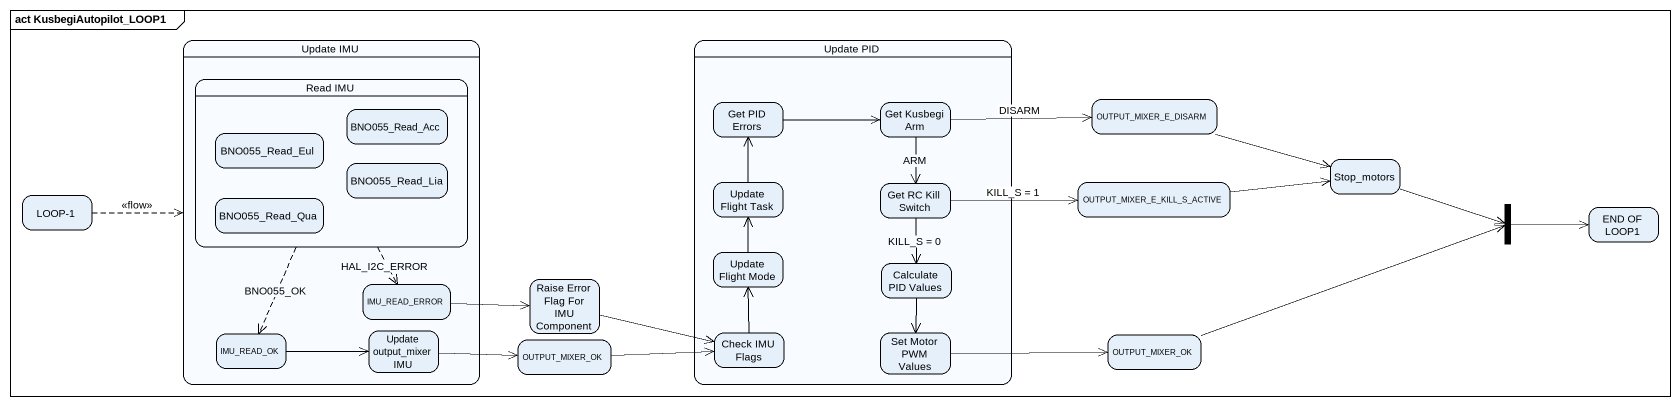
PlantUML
@startuml
mainframe act KusbegiAutopilot_LOOP1
hide empty description
state "Update IMU" as Update_IMU {
  state "Read IMU" as Read_IMU {
    state BNO055_Read_Acc
    state BNO055_Read_Eul
    state BNO055_Read_Qua
    state BNO055_Read_Lia
  }
  state IMU_READ_ERROR
  state IMU_READ_OK
  state "Update output_mixer IMU" as Update_output_mixer_IMU
}
state "Update PID" as Update_PID {
  state "Get PID Errors" as Get_PID_Errors
  state "Get Kusbegi Arm" as Get_Kusbegi_Arm
  state "Update Flight Task" as Update_Flight_Task
  state "Get RC Kill Switch" as Get_RC_Kill_Switch
  state "Update Flight Mode" as Update_Flight_Mode
  state "Calculate PID Values" as Calculate_PID_Values
  state "Check IMU Flags" as Check_IMU_Flags
  state "Set Motor PWM Values" as Set_Motor_PWM_Values
}
state OUTPUT_MIXER_E_DISARM
state "LOOP-1" as LOOP_1
state OUTPUT_MIXER_E_KILL_S_ACTIVE
state Stop_motors
state fork1 <<join>>
state "END OF LOOP1" as END_OF_LOOP1
state "Raise Error Flag For IMU Component" as Raise_Error_Flag_For_IMU
state OUTPUT_MIXER_OK
state "OUTPUT_MIXER_OK" as OUTPUT_MIXER_OK_2
Read_IMU -[dashed]-> IMU_READ_ERROR : HAL_I2C_ERROR
Read_IMU -[dashed]-> IMU_READ_OK : BNO055_OK
Get_PID_Errors -right-> Get_Kusbegi_Arm
Get_Kusbegi_Arm -right-> OUTPUT_MIXER_E_DISARM : DISARM
Get_Kusbegi_Arm --> Get_RC_Kill_Switch : ARM
OUTPUT_MIXER_E_DISARM -right-> Stop_motors
LOOP_1 -right[dashed]-> Update_IMU : <<flow>>
Update_Flight_Task -up-> Get_PID_Errors
Get_RC_Kill_Switch -right-> OUTPUT_MIXER_E_KILL_S_ACTIVE : KILL_S = 1
Get_RC_Kill_Switch --> Calculate_PID_Values : KILL_S = 0
OUTPUT_MIXER_E_KILL_S_ACTIVE -right-> Stop_motors
Stop_motors -right-> fork1
fork1 -right-> END_OF_LOOP1
IMU_READ_ERROR -right-> Raise_Error_Flag_For_IMU
Raise_Error_Flag_For_IMU -right-> Check_IMU_Flags
Update_Flight_Mode -up-> Update_Flight_Task
Calculate_PID_Values --> Set_Motor_PWM_Values
IMU_READ_OK -right-> Update_output_mixer_IMU
Update_output_mixer_IMU -right-> OUTPUT_MIXER_OK_2
Check_IMU_Flags -up-> Update_Flight_Mode
Set_Motor_PWM_Values -right-> OUTPUT_MIXER_OK
OUTPUT_MIXER_OK -right-> fork1
OUTPUT_MIXER_OK_2 -right-> Check_IMU_Flags
@enduml
